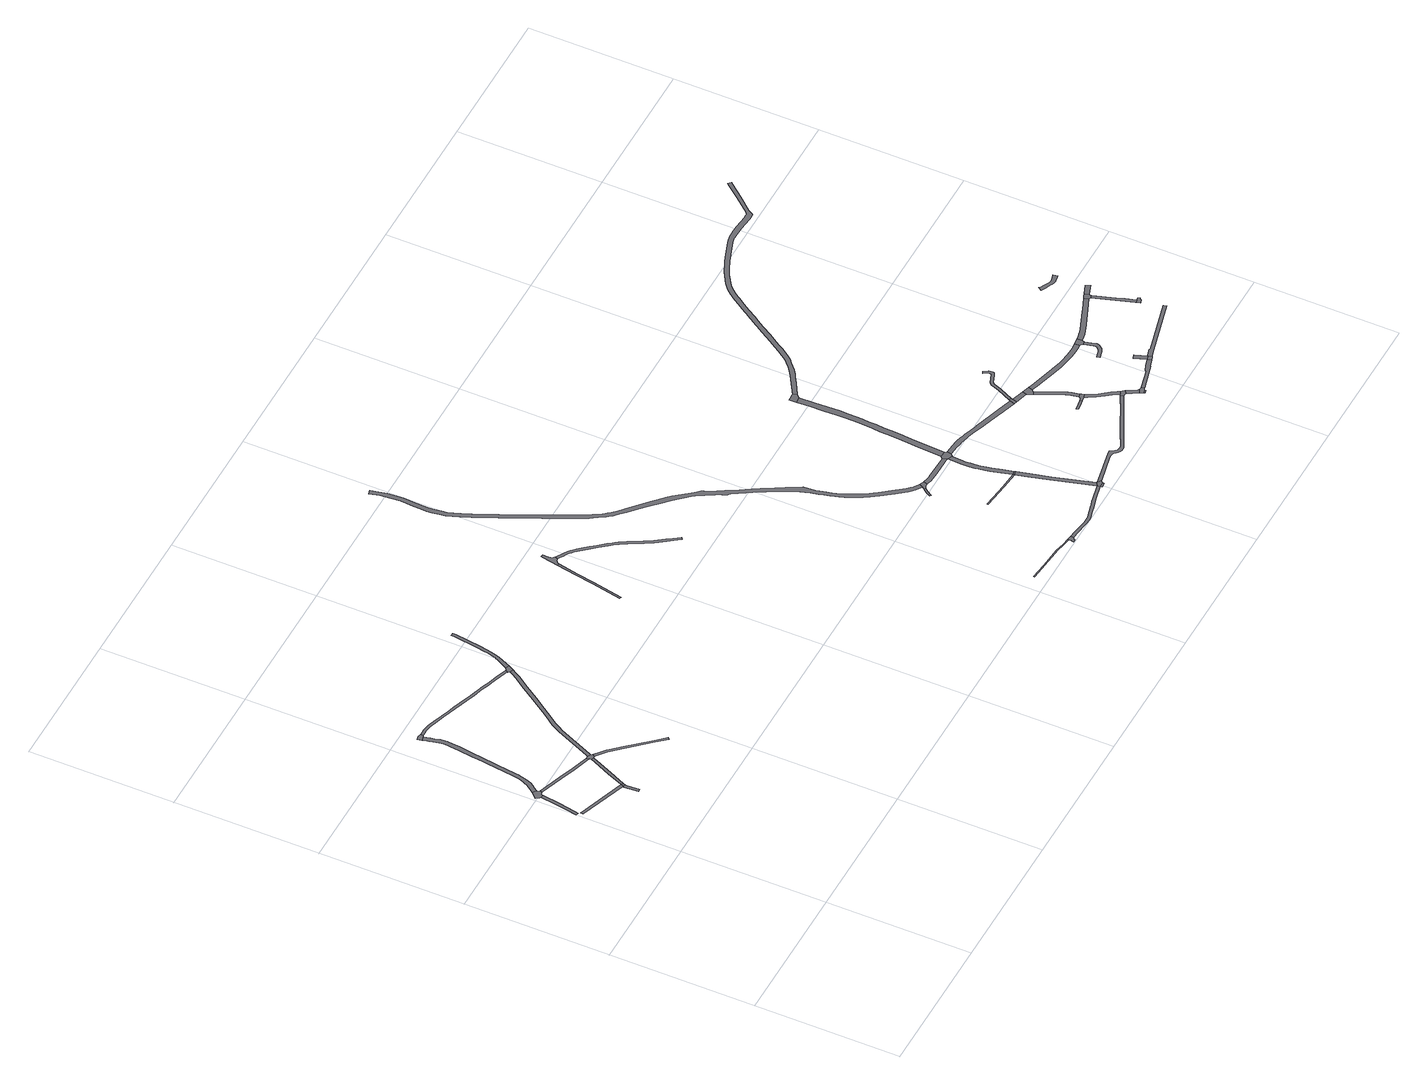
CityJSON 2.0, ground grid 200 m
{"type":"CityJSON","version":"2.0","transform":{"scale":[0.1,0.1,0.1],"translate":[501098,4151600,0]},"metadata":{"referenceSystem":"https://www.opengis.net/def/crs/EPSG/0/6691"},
"CityObjects":{
"road1":{"type":"Road","attributes":{"function":"9020","RoadStructureAttribute.sectionType":"1"},"geometry":[{"type":"MultiSurface","lod":"1","boundaries":[[[0,1,2,3,4,5,6,7]]]}]},
"road2":{"type":"Road","attributes":{"function":"9020","RoadStructureAttribute.sectionType":"4"},"geometry":[{"type":"MultiSurface","lod":"1","boundaries":[[[8,9,10,11,0,7,12,13,14,15,16,17]]]}]},
"road3":{"type":"Road","attributes":{"function":"9020","RoadStructureAttribute.sectionType":"1"},"geometry":[{"type":"MultiSurface","lod":"1","boundaries":[[[18,19,20,21]]]}]},
"road4":{"type":"Road","attributes":{"function":"9020","RoadStructureAttribute.sectionType":"1"},"geometry":[{"type":"MultiSurface","lod":"1","boundaries":[[[20,22,23,24,25,26]]]}]},
"road5":{"type":"Road","attributes":{"function":"9020","RoadStructureAttribute.sectionType":"4"},"geometry":[{"type":"MultiSurface","lod":"1","boundaries":[[[21,20,26,27]]]}]},
"road6":{"type":"Road","attributes":{"function":"9020","RoadStructureAttribute.sectionType":"1"},"geometry":[{"type":"MultiSurface","lod":"1","boundaries":[[[15,14,28,29,30,31,32,33]]]}]},
"road7":{"type":"Road","attributes":{"function":"9020","RoadStructureAttribute.sectionType":"1"},"geometry":[{"type":"MultiSurface","lod":"1","boundaries":[[[34,35,36,37,38,39,40,41,42,43,44,45,46,47,48,49,50,51,52,53,54,55,56,8,17,57,58,59,60,61,62,63,64,65,66,67,68,69,70,71,72,73,74,75]]]}]},
"road8":{"type":"Road","attributes":{"function":"9020","RoadStructureAttribute.sectionType":"1"},"geometry":[{"type":"MultiSurface","lod":"1","boundaries":[[[76,77,78,21,27,79,80,81]]]}]},
"road9":{"type":"Road","attributes":{"function":"9020","RoadStructureAttribute.sectionType":"4"},"geometry":[{"type":"MultiSurface","lod":"1","boundaries":[[[82,83,84,85,35,34,86,87]]]}]},
"road10":{"type":"Road","attributes":{"function":"9020","RoadStructureAttribute.sectionType":"4"},"geometry":[{"type":"MultiSurface","lod":"1","boundaries":[[[31,30,76,81,88,89,90,91]]]}]},
"road11":{"type":"Road","attributes":{"function":"9020","RoadStructureAttribute.sectionType":"1"},"geometry":[{"type":"MultiSurface","lod":"1","boundaries":[[[89,88,92,93,94,95,96,97,98,99,100,101,102,103]]]}]},
"road12":{"type":"Road","attributes":{"function":"9020","RoadStructureAttribute.sectionType":"1"},"geometry":[{"type":"MultiSurface","lod":"1","boundaries":[[[104,105,106,107,108,109,110,111,112,113,114,115,91,90,116,117,118,119,120,121,122,123,124,125,126]]]}]},
"road13":{"type":"Road","attributes":{"function":"9020","RoadStructureAttribute.sectionType":"1"},"geometry":[{"type":"MultiSurface","lod":"1","boundaries":[[[127,128,87,86,129,130,131,132,133,134,135,136,137,138,139,140,141,142,143,144,145,146,147,148,149,150,151,152,153,154,155,156,157,158,159,160,161,162,163,164,165,166,167,168,169,170]]]}]},
"road14":{"type":"Road","attributes":{"function":"9020","RoadStructureAttribute.sectionType":"4"},"geometry":[{"type":"MultiSurface","lod":"1","boundaries":[[[171,172,151,150,173,104,126,174,175]]]}]},
"road15":{"type":"Road","attributes":{"function":"9020","RoadStructureAttribute.sectionType":"1"},"geometry":[{"type":"MultiSurface","lod":"1","boundaries":[[[176,177,178,179,180,181,182,183,184,185,171,175,186,187,188,189,190,191,192,193]]]}]},
"road16":{"type":"Road","attributes":{"function":"9020","RoadStructureAttribute.sectionType":"1"},"geometry":[{"type":"MultiSurface","lod":"1","boundaries":[[[194,195,196,197,198,199,200,201]]]}]},
"road17":{"type":"Road","attributes":{"function":"9020","RoadStructureAttribute.sectionType":"4"},"geometry":[{"type":"MultiSurface","lod":"1","boundaries":[[[202,203,194,201,204,205,206,207,208,209,210,211,212,213,214,215]]]}]},
"road18":{"type":"Road","attributes":{"function":"9020","RoadStructureAttribute.sectionType":"1"},"geometry":[{"type":"MultiSurface","lod":"1","boundaries":[[[210,209,216,217,218,219,220,221,222,223,224,225,226,227,228,229,230,231,232,233,234,235,236,237,238,239,240,241,242,243,244,245,246,247,248,249,250,251,252,253,254,255,256,257,258,259,260,261,262,263,264]]]}]},
"road19":{"type":"Road","attributes":{"function":"9020","RoadStructureAttribute.sectionType":"1"},"geometry":[{"type":"MultiSurface","lod":"1","boundaries":[[[265,266,267,268,269,270,271,272,273,274,275,276]]]}]},
"road20":{"type":"Road","attributes":{"function":"9020","RoadStructureAttribute.sectionType":"1"},"geometry":[{"type":"MultiSurface","lod":"1","boundaries":[[[277,278,279,280,281,282,283,284,285,286,287,288,289,290,291,292,293,294,295,296,297,298,299,300,301,302,303,304,305,306,307,308,309,310,311,312,313,314,315,316,317,318,319,320,321,322,323,324,325,326,327,328,329,330,331,332,333,334,335,336,337,338,339,340,341,342,343,344,345,346,347,348,349,350,351,352,353,354,355,356,357,358,359,360,361,362,363,364,365,366,367,368,369,370,371,372,373,374,375,376,377,378,379,380,381,382,383,384,385,386,387,388,389,390,391,392,393,394,395,396,397,398,399,400,401,402,403,404,405,406,407,408,409,410,411,412,413,414,415,416,417,418,419,420,421,422,423,424,425,426,427,428,429,430,431,432]]]}]},
"road21":{"type":"Road","attributes":{"function":"9020","RoadStructureAttribute.sectionType":"4"},"geometry":[{"type":"MultiSurface","lod":"1","boundaries":[[[272,271,433,434,435,436,437,438,439,440,441,442,443]]]}]},
"road22":{"type":"Road","attributes":{"function":"9020","RoadStructureAttribute.sectionType":"1"},"geometry":[{"type":"MultiSurface","lod":"1","boundaries":[[[444,445,446,447,448,449,450,451,452,453,454,455,456,443,442,457,458,459,460,461,462,463,464,465,466,467,468,469]]]}]},
"road23":{"type":"Road","attributes":{"function":"9020","RoadStructureAttribute.sectionType":"1"},"geometry":[{"type":"MultiSurface","lod":"1","boundaries":[[[470,471,472,473,474,475,476,477,478,479,480,481,482,483]]]}]},
"road24":{"type":"Road","attributes":{"function":"9020","RoadStructureAttribute.sectionType":"4"},"geometry":[{"type":"MultiSurface","lod":"1","boundaries":[[[361,360,470,483,484,485,486,487,488,489]]]}]},
"road25":{"type":"Road","attributes":{"function":"9020","RoadStructureAttribute.sectionType":"1"},"geometry":[{"type":"MultiSurface","lod":"1","boundaries":[[[490,491,492,493,494,495,496,497]]]}]},
"road26":{"type":"Road","attributes":{"function":"9020","RoadStructureAttribute.sectionType":"1"},"geometry":[{"type":"MultiSurface","lod":"1","boundaries":[[[488,487,498,499,500,501,502,503,504,505,506,507,508]]]}]},
"road27":{"type":"Road","attributes":{"function":"9020","RoadStructureAttribute.sectionType":"1"},"geometry":[{"type":"MultiSurface","lod":"1","boundaries":[[[469,509,510,511]]]}]},
"road28":{"type":"Road","attributes":{"function":"9020","RoadStructureAttribute.sectionType":"1"},"geometry":[{"type":"MultiSurface","lod":"1","boundaries":[[[512,513,514,515,444,516,517,518]]]}]},
"road29":{"type":"Road","attributes":{"function":"9020","RoadStructureAttribute.sectionType":"4"},"geometry":[{"type":"MultiSurface","lod":"1","boundaries":[[[516,444,469,511,519,520,521,522,523,524]]]}]},
"road30":{"type":"Road","attributes":{"function":"9020","RoadStructureAttribute.sectionType":"4"},"geometry":[{"type":"MultiSurface","lod":"1","boundaries":[[[525,495,494,513,512]]]}]},
"road31":{"type":"Road","attributes":{"function":"9020","RoadStructureAttribute.sectionType":"1"},"geometry":[{"type":"MultiSurface","lod":"1","boundaries":[[[526,527,528,529,530,531,532,533,534,535,495,525,536,537,538,539,540,541,542,543,544,545]]]}]},
"road32":{"type":"Road","attributes":{"function":"9020","RoadStructureAttribute.sectionType":"4"},"geometry":[{"type":"MultiSurface","lod":"1","boundaries":[[[546,503,502,526,545,547,548,549]]]}]},
"road33":{"type":"Road","attributes":{"function":"9020","RoadStructureAttribute.sectionType":"1"},"geometry":[{"type":"MultiSurface","lod":"1","boundaries":[[[550,551,552,553,554,555,556,557,558,559,560,561,562,563,546,549,564,565,566,567,568,569,570,571,572,573,574,575,576]]]}]},
"road34":{"type":"Road","attributes":{"function":"9020","RoadStructureAttribute.sectionType":"1"},"geometry":[{"type":"MultiSurface","lod":"1","boundaries":[[[548,547,577,578,579,580,581,582,583,584,585,586,587,588,589,590,591,592,593,594,595,596,597,598,599,600,601]]]}]},
"road35":{"type":"Road","attributes":{"function":"9020","RoadStructureAttribute.sectionType":"1"},"geometry":[{"type":"MultiSurface","lod":"1","boundaries":[[[602,603,604,605,606,607,608,609,610,611,612,613,614,615,616,617,618,524,523,619,620,621,622,623,624,625,626,627,628,629,630,631,632,633,634,635,636,637]]]}]},
"road36":{"type":"Road","attributes":{"function":"9020","RoadStructureAttribute.sectionType":"4"},"geometry":[{"type":"MultiSurface","lod":"1","boundaries":[[[638,639,640,641,642,643,551,550,644,645]]]}]},
"road37":{"type":"Road","attributes":{"function":"9020","RoadStructureAttribute.sectionType":"4"},"geometry":[{"type":"MultiSurface","lod":"1","boundaries":[[[646,588,587,647,648,649]]]}]},
"road38":{"type":"Road","attributes":{"function":"9020","RoadStructureAttribute.sectionType":"1"},"geometry":[{"type":"MultiSurface","lod":"1","boundaries":[[[650,651,652,653,654,655]]]}]},
"road39":{"type":"Road","attributes":{"function":"9020","RoadStructureAttribute.sectionType":"1"},"geometry":[{"type":"MultiSurface","lod":"1","boundaries":[[[648,647,656,657,658,659]]]}]},
"road40":{"type":"Road","attributes":{"function":"9020","RoadStructureAttribute.sectionType":"4"},"geometry":[{"type":"MultiSurface","lod":"1","boundaries":[[[658,657,660,661,662,663,664]]]}]},
"road41":{"type":"Road","attributes":{"function":"9020","RoadStructureAttribute.sectionType":"4"},"geometry":[{"type":"MultiSurface","lod":"1","boundaries":[[[665,666,667,668,669,650,655,670,671,672,673]]]}]},
"road42":{"type":"Road","attributes":{"function":"9020","RoadStructureAttribute.sectionType":"1"},"geometry":[{"type":"MultiSurface","lod":"1","boundaries":[[[662,661,674,675,676,677,666,665,678,679,680,681]]]}]},
"road43":{"type":"Road","attributes":{"function":"9020","RoadStructureAttribute.sectionType":"1"},"geometry":[{"type":"MultiSurface","lod":"1","boundaries":[[[682,683,684,685,686,687,688,689,690,691,692,693,694,646,649,695,696,697,698,699,700,701,702,703,704,705,706,707,708]]]}]},
"road44":{"type":"Road","attributes":{"function":"9020","RoadStructureAttribute.sectionType":"1"},"geometry":[{"type":"MultiSurface","lod":"1","boundaries":[[[671,670,709,710,711,712,713,714,715,716,717,718,719,720,721,722,723]]]}]},
"road45":{"type":"Road","attributes":{"function":"9020","RoadStructureAttribute.sectionType":"4"},"geometry":[{"type":"MultiSurface","lod":"1","boundaries":[[[716,715,602,637,724,725,726,727,728,729]]]}]},
"road46":{"type":"Road","attributes":{"function":"9020","RoadStructureAttribute.sectionType":"1"},"geometry":[{"type":"MultiSurface","lod":"1","boundaries":[[[728,727,730,731,732,733]]]}]},
"road47":{"type":"Road","attributes":{"function":"9020","RoadStructureAttribute.sectionType":"1"},"geometry":[{"type":"MultiSurface","lod":"1","boundaries":[[[734,735,736,737]]]}]},
"road48":{"type":"Road","attributes":{"function":"9020","RoadStructureAttribute.sectionType":"4"},"geometry":[{"type":"MultiSurface","lod":"1","boundaries":[[[732,731,738,735,734,739,740,741,742,743,744,745]]]}]},
"road49":{"type":"Road","attributes":{"function":"9020","RoadStructureAttribute.sectionType":"1"},"geometry":[{"type":"MultiSurface","lod":"1","boundaries":[[[664,663,746,747,748,749,750,751,752,753,754,755,756,757,758,759,760,761,762,763,764,765,766,767,768,769,770]]]}]},
"road50":{"type":"Road","attributes":{"function":"9020","RoadStructureAttribute.sectionType":"1"},"geometry":[{"type":"MultiSurface","lod":"1","boundaries":[[[771,772,773,774,742,741,775,776,777,778]]]}]},
"road51":{"type":"Road","attributes":{"function":"9020","RoadStructureAttribute.sectionType":"1"},"geometry":[{"type":"MultiSurface","lod":"1","boundaries":[[[779,780,771,781]]]}]},
"road52":{"type":"Road","attributes":{"function":"9020","RoadStructureAttribute.sectionType":"4"},"geometry":[{"type":"MultiSurface","lod":"1","boundaries":[[[781,771,778,782,783]]]}]},
"road53":{"type":"Road","attributes":{"function":"9020","RoadStructureAttribute.sectionType":"1"},"geometry":[{"type":"MultiSurface","lod":"1","boundaries":[[[784,785,786,787,788,789,790,791,792,793,794,795,796,797,798,799,800,801,802,803,804,805,806,807]]]}]},
"road54":{"type":"Road","attributes":{"function":"9020","RoadStructureAttribute.sectionType":"4"},"geometry":[{"type":"MultiSurface","lod":"1","boundaries":[[[808,809,758,757,810,811,785,784,812,813,814,815]]]}]},
"road55":{"type":"Road","attributes":{"function":"9020","RoadStructureAttribute.sectionType":"1"},"geometry":[{"type":"MultiSurface","lod":"1","boundaries":[[[816,817,818,819,820,821,822,823,824,825,826,827,828,829,830,831,832,833,834,835,836,837,838,839,840,841,842,843,844,845,846,847,848,849,850,851,852,853,854,855,856,857,858,859,860,861,862,863,864,865,866,867,868,869,638,645,870,871,872,873,874,875,876,877,878,879,880,881,882,883,884,885,886,887,888,889,890,891,892,893,894,895,896,897,898,899,900,901,902,903,904,905,906,907,908,909,910,911,912,913,914,915,916,917,918,919,920,921]]]}]},
"road56":{"type":"Road","attributes":{"function":"9020","RoadStructureAttribute.sectionType":"1"},"geometry":[{"type":"MultiSurface","lod":"1","boundaries":[[[922,923,924,925,781,783,926,927,928]]]}]},
"road57":{"type":"Road","attributes":{"function":"9020","RoadStructureAttribute.sectionType":"1"},"geometry":[{"type":"MultiSurface","lod":"1","boundaries":[[[929,930,931,932,933,934,935,936,808,815,937,938,939,940,941,942,943]]]}]},
"road58":{"type":"Road","attributes":{"function":"9020","RoadStructureAttribute.sectionType":"4"},"geometry":[{"type":"MultiSurface","lod":"1","boundaries":[[[944,945,929,943,946,947,948]]]}]},
"road59":{"type":"Road","attributes":{"function":"9020","RoadStructureAttribute.sectionType":"1"},"geometry":[{"type":"MultiSurface","lod":"1","boundaries":[[[947,946,949,950,951,952,953,954,955]]]}]},
"road60":{"type":"Road","attributes":{"function":"9020","RoadStructureAttribute.sectionType":"4"},"geometry":[{"type":"MultiSurface","lod":"1","boundaries":[[[956,957,958,959,951,950,960,961,962,963]]]}]},
"road61":{"type":"Road","attributes":{"function":"9020","RoadStructureAttribute.sectionType":"1"},"geometry":[{"type":"MultiSurface","lod":"1","boundaries":[[[964,944,948,965]]]}]},
"road62":{"type":"Road","attributes":{"function":"9020","RoadStructureAttribute.sectionType":"1"},"geometry":[{"type":"MultiSurface","lod":"1","boundaries":[[[966,967,968,969,970,971,972,973,974,975,976,977,978,979,980,981,982,983,984,985,986]]]}]}
},
"vertices":[
[91,3965,0],[60,3749,0],[32,3588,0],[4,3443,0],[42,3435,0],[70,3581,0],[98,3744,0],[129,3956,0],
[116,4100,0],[82,4063,0],[36,4024,0],[76,3978,0],[136,3988,0],[150,3991,0],[168,3995,0],[181,4027,0],[166,4043,0],[164,4064,0],
[64,3411,0],[59,3375,0],[710,3143,0],[724,3175,0],
[700,3121,0],[713,2929,0],[748,2932,0],[736,3114,0],[742,3129,0],
[756,3161,0],
[484,3884,0],[713,3806,0],[951,3726,0],[944,3765,0],[724,3839,0],[495,3917,0],
[387,5735,0],[332,5718,0],[342,5686,0],[353,5638,0],[365,5589,0],[383,5515,0],[388,5481,0],[389,5438,0],[387,5373,0],[371,5224,0],[346,5039,0],[341,4990,0],[340,4981,0],[298,4691,0],[271,4457,0],[262,4394,0],[253,4352,0],[244,4320,0],[230,4281,0],[220,4254,0],[203,4221,0],[182,4188,0],[154,4152,0],[202,4116,0],[231,4154,0],[255,4191,0],[273,4227,0],[284,4264,0],[303,4340,0],[313,4385,0],[322,4451,0],[350,4684,0],[392,4974,0],[401,5044,0],[433,5267,0],[444,5371,0],[446,5438,0],[444,5486,0],[439,5526,0],[420,5603,0],[408,5651,0],[397,5701,0],
[959,3699,0],[931,3637,0],[825,3402,0],[857,3388,0],[963,3623,0],[991,3686,0],
[367,5796,0],[314,5781,0],[322,5752,0],[330,5726,0],[411,5748,0],[410,5783,0],
[1016,3694,0],[1037,3721,0],[1022,3742,0],[979,3759,0],
[1117,3614,0],[1158,3578,0],[1184,3551,0],[1307,3420,0],[1572,3124,0],[1688,2990,0],[1715,3013,0],[1598,3147,0],[1332,3443,0],[1209,3575,0],[1182,3603,0],[1139,3641,0],
[1877,5274,0],[1850,5226,0],[1809,5164,0],[1691,4996,0],[1572,4811,0],[1453,4644,0],[1375,4528,0],[1281,4399,0],[1240,4330,0],[1204,4269,0],[993,3790,0],[989,3780,0],[1038,3774,0],[1249,4247,0],[1283,4305,0],[1322,4371,0],[1416,4500,0],[1494,4616,0],[1613,4783,0],[1732,4968,0],[1850,5136,0],[1893,5200,0],[1920,5250,0],
[489,5784,0],[462,5784,0],[462,5749,0],[488,5749,0],[520,5747,0],[549,5743,0],[582,5735,0],[619,5725,0],[675,5707,0],[808,5663,0],[914,5625,0],[997,5597,0],[1107,5559,0],[1184,5533,0],[1284,5498,0],[1354,5474,0],[1413,5454,0],[1487,5428,0],[1552,5406,0],[1600,5390,0],[1740,5344,0],[1811,5318,0],[1834,5309,0],[1856,5298,0],[1872,5331,0],[1849,5341,0],[1823,5351,0],[1752,5377,0],[1611,5423,0],[1563,5439,0],[1498,5461,0],[1425,5487,0],[1365,5507,0],[1296,5531,0],[1195,5566,0],[1119,5592,0],[1008,5630,0],[925,5658,0],[819,5696,0],[686,5740,0],[629,5758,0],[591,5769,0],[555,5777,0],[524,5782,0],
[1913,5349,0],[1894,5334,0],[1866,5293,0],[1955,5312,0],[1961,5327,0],
[2163,6205,0],[2124,6206,0],[2121,6162,0],[2072,5815,0],[2056,5719,0],[2043,5650,0],[2022,5571,0],[2015,5549,0],[2008,5532,0],[1988,5493,0],[2045,5515,0],[2053,5535,0],[2061,5560,0],[2082,5642,0],[2096,5712,0],[2111,5809,0],[2160,6158,0],[2162,6182,0],
[3793,5557,0],[3742,5283,0],[3697,5039,0],[3615,4619,0],[3644,4613,0],[3727,5033,0],[3771,5278,0],[3822,5551,0],
[3840,5810,0],[3837,5789,0],[3824,5561,0],[3837,5586,0],[3850,5597,0],[3864,5605,0],[3877,5610,0],[3891,5612,0],[3914,5650,0],[3898,5663,0],[3884,5680,0],[3874,5703,0],[3871,5728,0],[3875,5805,0],
[3932,5590,0],[3967,5570,0],[4011,5543,0],[4042,5520,0],[4068,5499,0],[4091,5478,0],[4121,5449,0],[4166,5398,0],[4232,5320,0],[4293,5250,0],[4376,5150,0],[4415,5101,0],[4435,5074,0],[4457,5039,0],[4481,4999,0],[4510,4949,0],[4546,4885,0],[4610,4770,0],[4645,4711,0],[4675,4661,0],[4706,4616,0],[4762,4537,0],[4813,4463,0],[4876,4375,0],[4908,4398,0],[4846,4486,0],[4795,4559,0],[4739,4639,0],[4709,4683,0],[4679,4731,0],[4645,4790,0],[4580,4905,0],[4544,4969,0],[4516,5019,0],[4491,5060,0],[4468,5096,0],[4447,5125,0],[4407,5176,0],[4323,5275,0],[4262,5346,0],[4196,5424,0],[4150,5476,0],[4118,5507,0],[4094,5529,0],[4066,5552,0],[4033,5576,0],[3987,5604,0],[3951,5625,0],[3937,5633,0],
[6216,192,0],[6214,178,0],[6447,153,0],[6686,135,0],[6755,127,0],[6877,102,0],[6976,87,0],[6978,101,0],[6879,116,0],[6757,141,0],[6687,149,0],[6448,167,0],
[3936,8219,0],[3876,8202,0],[3877,8198,0],[3913,8063,0],[3926,7993,0],[3933,7922,0],[3940,7791,0],[3939,7710,0],[3931,7607,0],[3924,7510,0],[3924,7426,0],[3930,7352,0],[3942,7258,0],[3958,7181,0],[3981,7099,0],[4014,7011,0],[4070,6881,0],[4211,6575,0],[4363,6261,0],[4445,6093,0],[4521,5933,0],[4596,5778,0],[4649,5669,0],[4673,5619,0],[4699,5573,0],[4727,5529,0],[4794,5424,0],[4814,5394,0],[4832,5369,0],[4871,5325,0],[4931,5265,0],[4999,5200,0],[5136,5073,0],[5207,5010,0],[5342,4877,0],[5416,4804,0],[5474,4743,0],[5517,4697,0],[5561,4648,0],[5595,4609,0],[5626,4566,0],[5686,4468,0],[5716,4419,0],[5753,4356,0],[5781,4310,0],[5789,4297,0],[5792,4275,0],[5805,4245,0],[5821,4216,0],[5849,4191,0],[5851,4187,0],[5951,4024,0],[5995,3954,0],[6043,3866,0],[6076,3811,0],[6135,3707,0],[6169,3645,0],[6203,3578,0],[6222,3533,0],[6235,3501,0],[6263,3431,0],[6283,3377,0],[6295,3337,0],[6304,3307,0],[6326,3210,0],[6345,3140,0],[6362,3068,0],[6380,3010,0],[6398,2959,0],[6419,2899,0],[6441,2847,0],[6464,2793,0],[6491,2743,0],[6520,2689,0],[6566,2615,0],[6595,2571,0],[6631,2522,0],[6751,2366,0],[6825,2270,0],[6851,2236,0],[6888,2197,0],[6918,2167,0],[6964,2135,0],[7003,2109,0],[7031,2164,0],[6998,2185,0],[6957,2214,0],[6931,2239,0],[6897,2276,0],[6786,2421,0],[6680,2559,0],[6645,2606,0],[6617,2648,0],[6573,2720,0],[6540,2776,0],[6513,2831,0],[6484,2894,0],[6464,2942,0],[6437,3020,0],[6419,3077,0],[6401,3144,0],[6381,3226,0],[6370,3277,0],[6353,3438,0],[6268,3585,0],[6248,3627,0],[6221,3679,0],[6188,3737,0],[6129,3842,0],[6096,3896,0],[6048,3985,0],[6003,4056,0],[5923,4186,0],[5888,4251,0],[5877,4273,0],[5775,4447,0],[5746,4511,0],[5736,4534,0],[5699,4574,0],[5652,4630,0],[5583,4722,0],[5501,4819,0],[5460,4864,0],[5357,4965,0],[5296,5019,0],[5088,5205,0],[5039,5246,0],[4974,5308,0],[4915,5368,0],[4881,5406,0],[4864,5427,0],[4844,5457,0],[4779,5560,0],[4748,5607,0],[4728,5642,0],[4703,5695,0],[4650,5804,0],[4575,5959,0],[4499,6119,0],[4417,6288,0],[4266,6601,0],[4126,6906,0],[4070,7034,0],[4039,7118,0],[4018,7195,0],[4003,7269,0],[3990,7358,0],[3985,7428,0],[3985,7508,0],[3992,7602,0],[4000,7707,0],[4001,7792,0],[3994,7927,0],[3986,8002,0],[3973,8075,0],[3937,8216,0],
[6983,80,0],[6984,78,0],[6984,70,0],[6977,30,0],[6976,18,0],[7011,15,0],[7018,32,0],[7021,39,0],[7032,47,0],[7040,49,0],[7044,89,0],
[7971,184,0],[7744,135,0],[7705,124,0],[7643,105,0],[7598,92,0],[7531,74,0],[7442,54,0],[7416,50,0],[7395,48,0],[7336,52,0],[7253,62,0],[7187,73,0],[7139,80,0],[7134,40,0],[7181,33,0],[7247,23,0],[7332,12,0],[7395,8,0],[7421,10,0],[7450,15,0],[7540,36,0],[7609,53,0],[7655,67,0],[7716,86,0],[7753,96,0],[7982,146,0],
[6986,2083,0],[6963,2060,0],[6942,2033,0],[6929,2015,0],[6917,1993,0],[6906,1974,0],[6900,1965,0],[6921,1951,0],[6928,1961,0],[6939,1981,0],[6950,2001,0],[6962,2018,0],[6982,2043,0],[7004,2066,0],
[7019,2076,0],[7036,2082,0],[7053,2083,0],[7075,2084,0],[7091,2142,0],[7070,2148,0],
[7097,1268,0],[7095,1250,0],[7336,1218,0],[7438,1205,0],[7691,1183,0],[7693,1201,0],[7439,1223,0],[7339,1236,0],
[7099,2077,0],[7147,2065,0],[7184,2060,0],[7284,2054,0],[7574,2051,0],[7551,2112,0],[7286,2115,0],[7232,2118,0],[7190,2120,0],[7158,2125,0],[7115,2136,0],
[7987,122,0],[8053,127,0],[8053,138,0],
[7756,1197,0],[7698,1183,0],[7740,1018,0],[7810,747,0],[8022,223,0],[7868,762,0],[7798,1033,0],
[8054,151,0],[8059,161,0],[8067,170,0],[8075,175,0],[8085,179,0],[8032,210,0],
[7751,1216,0],
[7583,2040,0],[7575,1864,0],[7575,1827,0],[7576,1766,0],[7580,1698,0],[7583,1670,0],[7590,1627,0],[7607,1546,0],[7620,1483,0],[7655,1348,0],[7713,1365,0],[7679,1497,0],[7665,1559,0],[7649,1638,0],[7643,1679,0],[7639,1703,0],[7636,1768,0],[7635,1827,0],[7635,1862,0],[7642,2018,0],
[7585,2139,0],[7673,2049,0],[7688,2112,0],[7665,2129,0],
[7719,4161,0],[7639,4157,0],[7647,3972,0],[7653,3796,0],[7660,3601,0],[7661,3497,0],[7659,3406,0],[7655,3304,0],[7644,3110,0],[7636,3004,0],[7631,2904,0],[7623,2778,0],[7613,2610,0],[7607,2507,0],[7687,2502,0],[7693,2605,0],[7703,2773,0],[7711,2900,0],[7716,3000,0],[7723,3105,0],[7729,3208,0],[7735,3300,0],[7739,3404,0],[7741,3496,0],[7740,3603,0],[7733,3799,0],[7727,3975,0],
[7809,2034,0],[7865,2026,0],[7914,2018,0],[7948,2010,0],[8011,1995,0],[8044,1986,0],[8144,1953,0],[8232,1922,0],[8477,1841,0],[8618,1794,0],[8801,1734,0],[8821,1796,0],[8638,1856,0],[8498,1903,0],[8252,1983,0],[8248,1979,0],[8163,2010,0],[8061,2043,0],[8026,2053,0],[7988,2062,0],[7985,2068,0],[7963,2073,0],[7927,2082,0],[7875,2090,0],[7817,2099,0],
[9500,615,0],[9463,597,0],[9295,511,0],[9091,414,0],[8944,341,0],[8718,228,0],[8705,224,0],[8688,222,0],[8675,224,0],[8658,227,0],[8647,233,0],[8636,242,0],[8623,255,0],[8608,273,0],[8584,317,0],[8545,315,0],[8077,218,0],[8486,262,0],[8514,263,0],[8530,262,0],[8547,256,0],[8567,246,0],[8591,228,0],[8613,208,0],[8636,188,0],[8648,181,0],[8664,177,0],[8682,177,0],[8697,178,0],[8716,185,0],[8733,191,0],[8963,305,0],[9108,377,0],[9313,475,0],[9473,556,0],[9519,577,0],
[7738,4264,0],[7732,4262,0],[7726,4261,0],[7716,4261,0],[7711,4264,0],[7635,4261,0],[7741,4196,0],[7768,4212,0],
[8836,1819,0],[8842,1721,0],[8862,1782,0],[8868,1804,0],
[9206,1029,0],[9139,1017,0],[9064,1005,0],[9069,976,0],[9144,987,0],[9212,1000,0],
[8847,1719,0],[9011,1669,0],[9030,1731,0],[8867,1781,0],
[9021,1656,0],[9052,1592,0],[9094,1613,0],[9115,1637,0],[9134,1700,0],
[9313,1076,0],[9263,1065,0],[9262,1054,0],[9253,1044,0],[9239,1037,0],[9278,1012,0],[9326,1029,0],[9322,1040,0],[9316,1064,0],
[9151,1386,0],[9218,1229,0],[9227,1210,0],[9241,1166,0],[9311,1086,0],[9290,1179,0],[9275,1229,0],[9265,1250,0],
[9135,2332,0],[9105,2314,0],[9139,2256,0],[9142,2238,0],[9142,2221,0],[9140,2212,0],[9125,2206,0],[9000,2161,0],[8982,2143,0],[8969,2123,0],[8952,2077,0],[8925,2008,0],[8880,1910,0],[8912,1895,0],[8957,1994,0],[8985,2064,0],[9001,2107,0],[9010,2120,0],[9020,2130,0],[9138,2173,0],[9155,2180,0],[9164,2186,0],[9170,2193,0],[9174,2201,0],[9177,2217,0],[9177,2241,0],[9173,2268,0],
[9284,996,0],[9300,963,0],[9354,872,0],[9423,784,0],[9474,714,0],[9512,654,0],[9525,630,0],[9574,656,0],[9560,681,0],[9519,737,0],[9514,745,0],[9463,815,0],[9396,900,0],[9345,988,0],[9331,1016,0],
[9549,582,0],[9554,581,0],[9562,577,0],[9566,574,0],[9611,602,0],[9610,605,0],
[9652,437,0],[9654,432,0],[9703,457,0],[9697,465,0],
[9721,386,0],[9680,372,0],[9684,362,0],[9722,377,0],
[9672,397,0],[9726,397,0],[9747,405,0],[9758,408,0],[9748,446,0],[9734,446,0],[9722,447,0],[9712,450,0],
[9211,1608,0],[9532,1517,0],[9636,1488,0],[9675,1479,0],[9717,1471,0],[9759,1465,0],[9802,1459,0],[9845,1454,0],[9901,1449,0],[9945,1448,0],[9998,1448,0],[10071,1453,0],[10065,1521,0],[10052,1520,0],[10014,1517,0],[9979,1516,0],[9898,1516,0],[9850,1519,0],[9810,1524,0],[9768,1529,0],[9728,1535,0],[9688,1542,0],[9653,1551,0],[9549,1580,0],[9229,1671,0],
[10216,598,0],[10106,561,0],[10038,538,0],[10027,518,0],[10072,488,0],[10125,506,0],[10124,509,0],[10234,546,0],
[10214,782,0],[10158,762,0],[10273,618,0],
[10275,560,0],[10293,567,0],
[10151,1430,0],[10107,1419,0],[10140,1293,0],[10143,1276,0],[10143,1269,0],[10139,1256,0],[10132,1244,0],[10116,1226,0],[10112,1222,0],[10098,1213,0],[10070,1200,0],[10047,1193,0],[9984,1178,0],[9995,1134,0],[10059,1150,0],[10085,1158,0],[10119,1173,0],[10140,1186,0],[10149,1195,0],[10168,1217,0],[10181,1238,0],[10188,1262,0],[10188,1280,0],[10185,1302,0],
[10152,1532,0],[10108,1525,0],[10092,1441,0],[10101,1431,0],[10150,1440,0],[10151,1446,0],[10155,1455,0],[10161,1462,0],
[10674,6597,0],[10646,6563,0],[10499,6385,0],[10319,6173,0],[10308,6162,0],[10300,6156,0],[10291,6153,0],[10271,6152,0],[10227,6154,0],[10144,6161,0],[10039,6168,0],[9937,6174,0],[9912,6172,0],[9855,6169,0],[9832,6167,0],[9812,6163,0],[9786,6155,0],[9756,6146,0],[9652,6110,0],[9557,6076,0],[9441,6034,0],[9370,6002,0],[9341,5989,0],[9327,5983,0],[9275,5959,0],[9223,5931,0],[9152,5887,0],[9101,5853,0],[9062,5823,0],[9024,5788,0],[8962,5717,0],[8937,5682,0],[8919,5659,0],[8892,5620,0],[8825,5521,0],[8765,5429,0],[8747,5401,0],[8693,5313,0],[8644,5240,0],[8632,5221,0],[8610,5185,0],[8579,5136,0],[8498,5004,0],[8444,4919,0],[8384,4826,0],[8339,4754,0],[8297,4691,0],[8258,4639,0],[8223,4599,0],[8185,4562,0],[8141,4523,0],[8093,4484,0],[8023,4435,0],[7901,4359,0],[7931,4308,0],[8025,4366,0],[8064,4390,0],[8129,4436,0],[8179,4477,0],[8225,4518,0],[8267,4557,0],[8305,4602,0],[8346,4657,0],[8390,4722,0],[8435,4794,0],[8494,4887,0],[8549,4972,0],[8630,5105,0],[8695,5207,0],[8744,5281,0],[8811,5389,0],[8875,5488,0],[8942,5586,0],[8968,5623,0],[8985,5646,0],[9010,5680,0],[9067,5746,0],[9101,5777,0],[9136,5805,0],[9184,5836,0],[9253,5879,0],[9302,5905,0],[9352,5928,0],[9464,5978,0],[9577,6019,0],[9672,6053,0],[9775,6089,0],[9803,6098,0],[9824,6102,0],[9841,6105,0],[9858,6103,0],[9892,6105,0],[9933,6104,0],[10035,6099,0],[10138,6091,0],[10223,6079,0],[10272,6077,0],[10306,6079,0],[10317,6083,0],[10325,6088,0],[10328,6092,0],[10333,6101,0],[10369,6158,0],[10536,6354,0],[10683,6532,0],[10711,6566,0],
[11143,834,0],[10392,640,0],[10389,651,0],[10291,625,0],[10308,572,0],[10403,598,0],[11154,792,0],
[10818,1769,0],[10643,1698,0],[10605,1683,0],[10393,1600,0],[10329,1576,0],[10280,1560,0],[10237,1549,0],[10199,1540,0],[10224,1474,0],[10267,1485,0],[10326,1502,0],[10363,1515,0],[10422,1539,0],[10667,1638,0],[10842,1709,0],
[10894,1798,0],[10862,1786,0],[10863,1696,0],[10908,1717,0],[10916,1738,0],
[11042,1159,0],[11044,1152,0],[11091,1170,0],[11089,1176,0],[11043,1314,0],[11028,1358,0],[10911,1710,0],
[11122,1174,0],[11108,1170,0],[11098,1169,0],[11094,1169,0],[11065,1100,0],[11111,1118,0],[11125,1139,0],[11136,1148,0],
[11036,1852,0],[11059,1792,0],
[10747,2349,0],[10717,2302,0],[10783,2268,0],[10837,2242,0],[10868,2227,0],[10891,2218,0],[10911,2213,0],[10931,2210,0],[10945,2212,0],[10960,2213,0],[10980,2218,0],[11033,2233,0],[11016,2293,0],[11001,2287,0],[10941,2269,0],[10925,2266,0],[10904,2265,0],[10886,2268,0],[10857,2282,0],[10803,2309,0],[10766,2327,0]
]}
